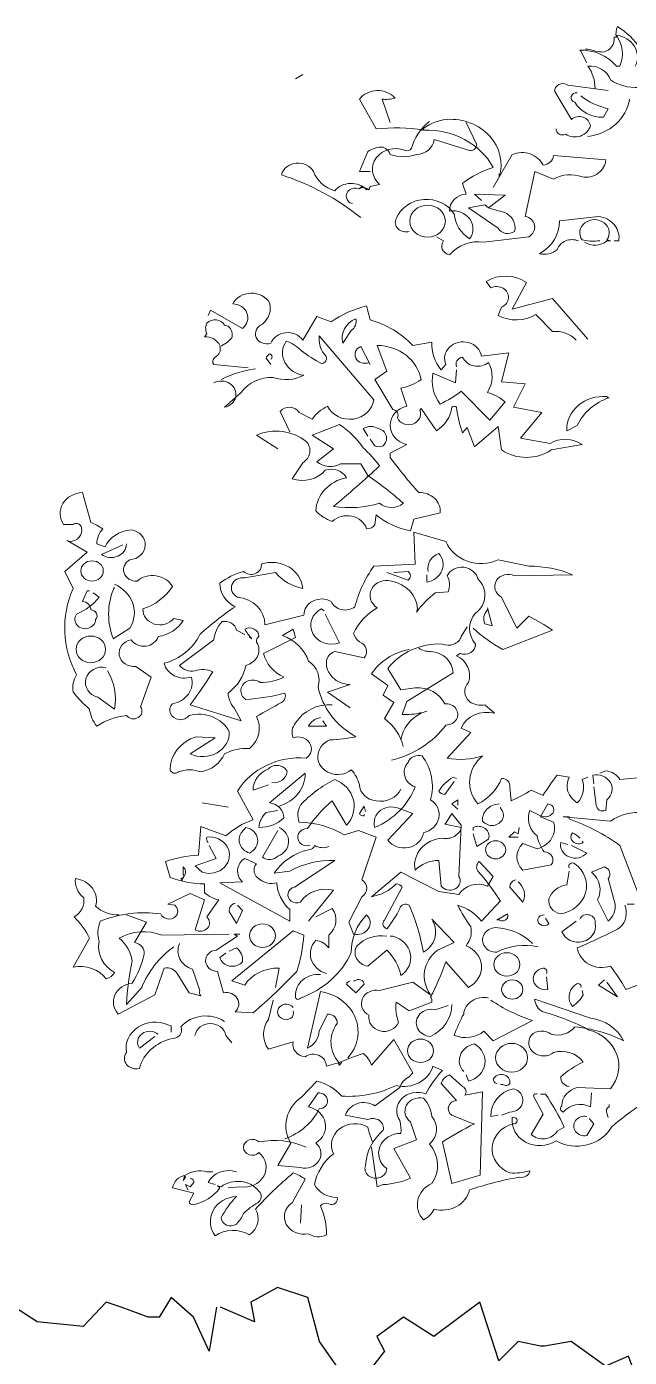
# Model space of a CAD drawing. Header units: metres. Extents: x -208167 to 103314, y -235023 to -104369.
# Drawn here: x -83508 to -80725, y -230575 to -224437 of the extents above; entities that cross this region are included whole.
import ezdxf

# ---------------------------------------------------------------- set-up
doc = ezdxf.new("R2010")
doc.units = ezdxf.units.M
doc.layers.add('FF', color=8, linetype='Continuous')
doc.layers.add('LH', color=94, linetype='Continuous')

# ---------------------------------------------------------------- blocks, each defined once
blk = doc.blocks.new('A$C6F3D4511')
at = {"layer": 'LH', "lineweight": 0}
for p, q in [((713.11, 3032.82), (710.08, 3032.82)), ((667.57, 3013.09), (666.06, 3014.61)), ((675.16, 2996.39), (667.57, 3013.09)), ((676.68, 3016.12), (673.65, 3016.12)), ((713.11, 2991.84), (717.67, 2991.84)), ((310.86, 2979.69), (301.75, 2973.62)), ((655.43, 2915.94), (634.18, 2955.41)), ((650.88, 2964.51), (702.49, 2956.92)), ((383.72, 2944.78), (404.97, 2902.28)), ((423.19, 2911.39), (412.56, 2944.78)), ((696.42, 2918.98), (702.49, 2931.12)), ((465.69, 2905.31), (461.14, 2899.24)), ((465.69, 2900.76), (465.69, 2905.31)), ((465.69, 2905.31), (465.69, 2900.76)), ((471.76, 2911.39), (473.28, 2912.9)), ((520.34, 2911.39), (534, 2879.51)), ((523.37, 2871.92), (479.35, 2887.1)), ((394.35, 2870.4), (383.72, 2841.56)), ((579.53, 2865.85), (555.25, 2818.79)), ((699.45, 2858.26), (632.66, 2864.33)), ((383.72, 2841.56), (397.38, 2841.56)), ((562.84, 2833.97), (562.84, 2838.53)), ((596.23, 2777.81), (608.38, 2841.56)), ((608.38, 2841.56), (632.66, 2830.94)), ((386.76, 2820.31), (383.72, 2817.27)), ((383.72, 2817.27), (386.76, 2820.31)), ((392.83, 2815.76), (394.35, 2817.27)), ((395.87, 2815.76), (397.38, 2820.31)), ((397.38, 2820.31), (409.53, 2823.35)), ((515.78, 2824.86), (520.34, 2809.69)), ((570.43, 2808.17), (530.96, 2809.69)), ((530.96, 2809.69), (540.07, 2800.58)), ((549.18, 2789.95), (570.43, 2808.17)), ((523.37, 2789.95), (544.62, 2794.51)), ((561.32, 2761.11), (523.37, 2789.95)), ((544.62, 2794.51), (549.18, 2789.95)), ((640.25, 2771.74), (690.34, 2777.81)), ((482.39, 2748.97), (491.5, 2742.9)), ((543.1, 2741.38), (600.79, 2748.97)), ((688.83, 2742.9), (691.86, 2742.9)), ((705.52, 2742.9), (700.97, 2744.41)), ((700.97, 2742.9), (705.52, 2742.9)), ((716.15, 2742.9), (710.08, 2742.9)), ((546.14, 2685.21), (552.21, 2676.11)), ((579.53, 2645.75), (597.75, 2683.7)), ((631.14, 2660.93), (579.53, 2645.75)), ((676.68, 2603.25), (631.14, 2660.93)), ((192.46, 2644.23), (189.43, 2636.64)), ((233.45, 2618.43), (192.46, 2644.23)), ((397.38, 2630.57), (392.83, 2650.3)), ((565.87, 2648.78), (561.32, 2636.64)), ((186.39, 2619.94), (187.91, 2626.02)), ((329.08, 2635.12), (310.86, 2601.73)), ((347.29, 2627.53), (329.08, 2635.12)), ((609.89, 2638.16), (631.14, 2613.87)), ((184.87, 2606.28), (187.91, 2610.84)), ((210.68, 2622.98), (215.23, 2621.46)), ((373.1, 2615.39), (363.99, 2600.21)), ((401.94, 2516.72), (332.11, 2607.8)), ((363.99, 2600.21), (362.47, 2597.18)), ((385.24, 2592.62), (397.38, 2566.82)), ((406.49, 2594.14), (418.63, 2557.71)), ((476.32, 2598.69), (452.03, 2594.14)), ((263.81, 2575.92), (269.88, 2566.82)), ((574.98, 2583.51), (540.07, 2578.96)), ((565.87, 2542.53), (574.98, 2583.51)), ((197.02, 2566.82), (241.04, 2562.26)), ((418.63, 2557.71), (403.46, 2545.57)), ((494.53, 2566.82), (488.46, 2559.23)), ((506.67, 2541.01), (508.19, 2559.23)), ((403.46, 2545.57), (426.22, 2503.06)), ((477.83, 2554.67), (506.67, 2541.01)), ((596.23, 2539.49), (565.87, 2542.53)), ((231.93, 2527.35), (210.68, 2506.1)), ((444.44, 2507.62), (436.85, 2533.42)), ((550.69, 2487.88), (514.26, 2528.87)), ((581.05, 2506.1), (596.23, 2539.49)), ((570.43, 2513.69), (550.69, 2487.88)), ((700.97, 2521.28), (702.49, 2519.76)), ((702.49, 2519.76), (704.01, 2519.76)), ((294.16, 2471.19), (282.02, 2500.03)), ((306.31, 2498.51), (323.01, 2489.4)), ((461.14, 2501.55), (462.65, 2504.58)), ((462.65, 2504.58), (482.39, 2472.7)), ((617.48, 2498.51), (581.05, 2506.1)), ((590.16, 2462.08), (617.48, 2498.51)), ((357.92, 2481.81), (323.01, 2466.63)), ((394.35, 2465.12), (388.28, 2475.74)), ((515.78, 2469.67), (521.85, 2477.26)), ((521.85, 2477.26), (530.96, 2449.94)), ((530.96, 2449.94), (561.32, 2478.78)), ((561.32, 2478.78), (565.87, 2445.38)), ((663.02, 2480.29), (649.36, 2472.7)), ((278.99, 2446.9), (251.66, 2466.63)), ((323.01, 2466.63), (350.33, 2446.9)), ((400.42, 2456.01), (397.38, 2460.56)), ((628.11, 2454.49), (590.16, 2462.08)), ((350.33, 2446.9), (329.08, 2428.69)), ((423.19, 2440.83), (444.44, 2452.97)), ((423.19, 2434.76), (423.19, 2440.83)), ((629.63, 2445.38), (669.09, 2452.97)), ((310.86, 2427.17), (297.2, 2404.4)), ((359.44, 2425.65), (385.24, 2425.65)), ((385.24, 2425.65), (394.35, 2408.95)), ((28.53, 2384.67), (39.15, 2342.16)), ((453.55, 2346.72), (486.94, 2355.82)), ((16.38, 2339.13), (4.24, 2339.13)), ((403.46, 2339.13), (404.97, 2352.79)), ((448.99, 2330.02), (453.55, 2346.72)), ((453.55, 2328.5), (455.06, 2282.96)), ((494.53, 2314.84), (453.55, 2328.5)), ((34.6, 2299.66), (8.79, 2316.36)), ((46.74, 2311.8), (57.37, 2307.25)), ((52.81, 2296.63), (80.14, 2310.29)), ((5.76, 2272.34), (34.6, 2299.66)), ((600.79, 2279.93), (561.32, 2289.04)), ((16.38, 2248.05), (5.76, 2272.34)), ((236.48, 2263.23), (275.95, 2270.82)), ((455.06, 2282.96), (401.94, 2279.93)), ((418.63, 2270.82), (445.96, 2260.19)), ((445.96, 2272.34), (427.74, 2270.82)), ((470.24, 2257.16), (470.24, 2267.78)), ((582.57, 2266.27), (656.95, 2267.78)), ((34.6, 2245.02), (28.53, 2229.84)), ((37.63, 2245.02), (34.6, 2245.02)), ((49.78, 2235.91), (42.19, 2241.98)), ((67.99, 2246.53), (69.51, 2249.57)), ((480.87, 2241.98), (497.57, 2243.5)), ((585.61, 2191.89), (565.87, 2235.91)), ((338.18, 2216.18), (335.15, 2219.21)), ((458.1, 2219.21), (456.58, 2214.66)), ((553.73, 2194.92), (547.66, 2220.73)), ((145.41, 2205.55), (157.55, 2202.51)), ((312.38, 2210.1), (262.29, 2196.44)), ((357.92, 2170.64), (339.7, 2211.62)), ((600.79, 2208.59), (585.61, 2191.89)), ((89.24, 2191.89), (67.99, 2176.71)), ((225.86, 2188.85), (236.48, 2182.78)), ((298.72, 2190.37), (285.06, 2181.26)), ((301.75, 2178.23), (298.72, 2190.37)), ((514.26, 2179.74), (521.85, 2193.41)), ((544.62, 2197.96), (553.73, 2194.92)), ((567.39, 2161.53), (631.14, 2188.85)), ((153, 2138.76), (197.02, 2175.19)), ((242.55, 2181.26), (242.55, 2178.23)), ((242.55, 2178.23), (245.59, 2176.71)), ((260.77, 2155.46), (301.75, 2178.23)), ((351.85, 2158.49), (389.79, 2149.39)), ((512.75, 2155.46), (508.19, 2152.42)), ((96.83, 2137.24), (116.57, 2122.06)), ((436.85, 2103.85), (420.15, 2134.21)), ((116.57, 2122.06), (102.91, 2079.56)), ((398.9, 2126.62), (420.15, 2109.92)), ((503.64, 2128.14), (444.44, 2087.15)), ((342.74, 2100.81), (371.58, 2111.44)), ((371.58, 2078.04), (342.74, 2100.81)), ((420.15, 2109.92), (414.08, 2096.26)), ((455.06, 2106.88), (436.85, 2103.85)), ((48.26, 2093.22), (69.51, 2076.53)), ((231.93, 2059.83), (166.66, 2082.6)), ((414.08, 2096.26), (427.74, 2085.63)), ((427.74, 2085.63), (415.6, 2062.86)), ((444.44, 2087.15), (438.37, 2068.94)), ((544.62, 2082.6), (556.77, 2070.45)), ((222.82, 2078.04), (231.93, 2059.83)), ((461.14, 2071.97), (462.65, 2070.45)), ((462.65, 2070.45), (470.24, 2073.49)), ((318.45, 2052.24), (341.22, 2052.24)), ((341.22, 2052.24), (336.67, 2059.83)), ((514.26, 2049.2), (526.41, 2043.13)), ((166.66, 2012.77), (198.53, 2035.54)), ((198.53, 2035.54), (174.25, 2037.06)), ((526.41, 2043.13), (496.05, 2006.7)), ((313.9, 1985.45), (268.36, 1942.95)), ((508.19, 1977.86), (503.64, 1979.38)), ((637.22, 1982.41), (652.4, 1979.38)), ((669.09, 1976.34), (676.68, 1979.38)), ((684.27, 1970.27), (682.75, 1982.41)), ((699.45, 1988.49), (691.86, 1985.45)), ((764.72, 1980.9), (717.67, 1976.34)), ((247.11, 1961.16), (266.84, 1968.75)), ((493.01, 1955.09), (505.16, 1973.31)), ((576.5, 1965.72), (578.02, 1945.98)), ((603.82, 1961.16), (619, 1953.57)), ((687.31, 1939.91), (684.27, 1965.72)), ((247.11, 1918.66), (227.38, 1959.65)), ((348.81, 1945.98), (367.02, 1911.07)), ((509.71, 1947.5), (502.12, 1941.43)), ((509.71, 1939.91), (509.71, 1947.5)), ((700.97, 1947.5), (699.45, 1932.32)), ((181.84, 1942.95), (215.23, 1936.88)), ((263.81, 1929.29), (278.99, 1932.32)), ((389.79, 1938.39), (383.72, 1927.77)), ((391.31, 1930.8), (389.79, 1938.39)), ((452.03, 1927.77), (420.15, 1889.82)), ((436.85, 1933.84), (452.03, 1927.77)), ((502.12, 1927.77), (494.53, 1914.11)), ((502.12, 1941.43), (509.71, 1933.84)), ((514.26, 1911.07), (502.12, 1927.77)), ((564.36, 1935.36), (564.36, 1936.88)), ((600.79, 1927.77), (602.3, 1932.32)), ((602.3, 1932.32), (615.97, 1924.73)), ((625.07, 1941.43), (615.97, 1923.21)), ((177.28, 1868.57), (180.32, 1909.55)), ((180.32, 1909.55), (212.2, 1895.89)), ((389.79, 1924.73), (389.79, 1926.25)), ((494.53, 1914.11), (493.01, 1912.59)), ((493.01, 1912.59), (514.26, 1908.04)), ((511.23, 1838.21), (514.26, 1911.07)), ((615.97, 1923.21), (632.66, 1915.63)), ((644.81, 1923.21), (705.52, 1917.14)), ((652.4, 1923.21), (644.81, 1923.21)), ((652.4, 1920.18), (652.4, 1923.21)), ((231.93, 1900.45), (238, 1908.04)), ((259.25, 1865.53), (278.99, 1903.48)), ((363.99, 1897.41), (382.2, 1903.48)), ((382.2, 1903.48), (404.97, 1894.37)), ((404.97, 1894.37), (386.76, 1833.66)), ((529.44, 1903.48), (529.44, 1908.04)), ((534, 1880.71), (529.44, 1898.93)), ((582.57, 1901.96), (574.98, 1894.37)), ((574.98, 1894.37), (587.12, 1894.37)), ((587.12, 1898.93), (582.57, 1901.96)), ((588.64, 1908.04), (587.12, 1898.93)), ((200.05, 1864.02), (190.95, 1882.23)), ((549.18, 1891.34), (534, 1880.71)), ((611.41, 1877.68), (593.2, 1885.27)), ((650.88, 1883.75), (641.77, 1886.78)), ((675.16, 1871.61), (655.43, 1882.23)), ((670.61, 1886.78), (669.09, 1888.3)), ((740.44, 1815.44), (717.67, 1882.23)), ((140.85, 1836.69), (134.78, 1859.46)), ((172.73, 1853.39), (200.05, 1864.02)), ((236.48, 1864.02), (251.66, 1856.43)), ((300.24, 1823.03), (351.85, 1860.98)), ((485.42, 1860.98), (488.46, 1824.55)), ((555.25, 1838.21), (537.03, 1859.46)), ((157.55, 1841.25), (157.55, 1851.87)), ((181.84, 1844.28), (172.73, 1853.39)), ((294.16, 1845.8), (274.43, 1842.76)), ((398.9, 1809.37), (436.85, 1844.28)), ((436.85, 1844.28), (485.42, 1816.96)), ((593.2, 1847.32), (629.63, 1854.91)), ((649.36, 1826.07), (652.4, 1845.8)), ((681.24, 1844.28), (697.93, 1851.87)), ((156.03, 1832.14), (154.52, 1835.18)), ((159.07, 1839.73), (156.03, 1832.14)), ((184.87, 1815.44), (184.87, 1827.59)), ((204.61, 1829.1), (233.45, 1830.62)), ((294.16, 1774.46), (204.61, 1829.1)), ((547.66, 1824.55), (555.25, 1838.21)), ((702.49, 1835.18), (711.59, 1798.74)), ((137.82, 1798.74), (166.66, 1813.92)), ((166.66, 1813.92), (184.87, 1804.82)), ((318.45, 1774.46), (350.33, 1818.48)), ((386.76, 1809.37), (370.06, 1772.94)), ((415.6, 1775.98), (438.37, 1823.03)), ((485.42, 1816.96), (511.23, 1812.41)), ((576.5, 1823.03), (593.2, 1801.78)), ((146.93, 1797.23), (137.82, 1798.74)), ((184.87, 1804.82), (172.73, 1762.31)), ((187.91, 1780.53), (203.09, 1804.82)), ((233.45, 1789.64), (227.38, 1797.23)), ((294.16, 1791.16), (294.16, 1774.46)), ((327.56, 1780.53), (348.81, 1792.67)), ((564.36, 1803.3), (540.07, 1774.46)), ((702.49, 1774.46), (688.83, 1804.82)), ((726.77, 1798.74), (735.88, 1798.74)), ((84.69, 1783.57), (110.5, 1772.94)), ((216.75, 1788.12), (225.86, 1771.42)), ((225.86, 1771.42), (233.45, 1789.64)), ((505.16, 1744.1), (476.32, 1777.49)), ((477.83, 1774.46), (480.87, 1772.94)), ((559.8, 1775.98), (573.46, 1785.08)), ((561.32, 1777.49), (559.8, 1775.98)), ((626.59, 1771.42), (622.04, 1779.01)), ((643.29, 1759.28), (661.5, 1774.46)), ((110.5, 1772.94), (95.32, 1744.1)), ((130.23, 1754.72), (216.75, 1756.24)), ((219.79, 1689.45), (298.72, 1760.8)), ((227.38, 1753.21), (222.82, 1756.24)), ((222.82, 1756.24), (230.41, 1756.24)), ((298.72, 1760.8), (312.38, 1754.72)), ((370.06, 1772.94), (376.13, 1756.24)), ((480.87, 1772.94), (480.87, 1771.42)), ((37.63, 1750.17), (16.38, 1709.19)), ((200.05, 1733.47), (227.38, 1753.21)), ((344.26, 1754.72), (344.26, 1736.51)), ((426.22, 1753.21), (423.19, 1753.21)), ((483.91, 1733.47), (505.16, 1744.1)), ((204.61, 1722.85), (212.2, 1728.92)), ((216.75, 1731.96), (225.86, 1736.51)), ((394.35, 1710.7), (418.63, 1733.47)), ((121.12, 1669.72), (133.26, 1707.67)), ((178.8, 1675.79), (169.69, 1706.15)), ((275.95, 1680.35), (280.5, 1707.67)), ((523.37, 1680.35), (494.53, 1716.78)), ((149.96, 1700.08), (165.14, 1672.76)), ((209.16, 1672.76), (201.57, 1703.12)), ((236.48, 1683.38), (219.79, 1689.45)), ((377.65, 1689.45), (376.13, 1689.45)), ((409.53, 1675.79), (452.03, 1687.94)), ((452.03, 1687.94), (474.8, 1669.72)), ((625.07, 1677.31), (623.55, 1695.53)), ((697.93, 1690.97), (690.34, 1683.38)), ((714.63, 1666.69), (700.97, 1687.94)), ((755.61, 1689.45), (725.26, 1677.31)), ((104.42, 1680.35), (84.69, 1656.06)), ((165.14, 1672.76), (180.32, 1668.2)), ((333.63, 1674.27), (316.93, 1593.82)), ((367.02, 1684.9), (379.17, 1672.76)), ((379.17, 1672.76), (389.79, 1684.9)), ((670.61, 1669.72), (669.09, 1675.79)), ((690.34, 1683.38), (714.63, 1666.69)), ((74.06, 1642.4), (121.12, 1669.72)), ((266.84, 1634.81), (272.91, 1662.13)), ((447.48, 1646.95), (430.78, 1659.1)), ((476.32, 1659.1), (447.48, 1646.95)), ((480.87, 1648.47), (497.57, 1654.54)), ((608.38, 1663.65), (679.72, 1636.33)), ((247.11, 1643.92), (224.34, 1645.43)), ((332.11, 1618.11), (342.74, 1642.4)), ((137.82, 1627.22), (142.37, 1625.7)), ((142.37, 1625.7), (142.37, 1616.59)), ((555.25, 1604.45), (605.34, 1633.29)), ((101.39, 1593.82), (121.12, 1610.52)), ((212.2, 1612.04), (219.79, 1601.41)), ((298.72, 1602.93), (266.84, 1592.31)), ((427.74, 1605.97), (398.9, 1569.54)), ((452.03, 1558.91), (427.74, 1605.97)), ((543.1, 1618.11), (555.25, 1604.45)), ((359.44, 1574.09), (341.22, 1568.02)), ((357.92, 1569.54), (356.4, 1572.57)), ((360.95, 1574.09), (357.92, 1569.54)), ((447.48, 1552.84), (452.03, 1558.91)), ((477.83, 1568.02), (489.98, 1561.95)), ((515.78, 1539.18), (499.08, 1555.88)), ((523.37, 1546.77), (520.34, 1555.88)), ((309.34, 1524), (329.08, 1546.77)), ((403.46, 1511.86), (435.33, 1537.66)), ((488.46, 1543.73), (508.19, 1519.45)), ((567.39, 1542.21), (564.36, 1542.21)), ((663.02, 1537.66), (705.52, 1536.14)), ((330.59, 1530.07), (318.45, 1510.34)), ((541.59, 1531.59), (518.82, 1527.04)), ((538.55, 1413.19), (541.59, 1531.59)), ((606.86, 1525.52), (619, 1499.71)), ((622.04, 1528.55), (615.97, 1528.55)), ((681.24, 1530.07), (679.72, 1510.34)), ((576.5, 1502.75), (565.87, 1498.19)), ((700.97, 1501.23), (702.49, 1495.16)), ((704.01, 1513.37), (704.01, 1510.34)), ((394.35, 1492.12), (365.51, 1498.19)), ((448.99, 1489.09), (456.58, 1463.28)), ((502.12, 1498.19), (529.44, 1486.05)), ((529.44, 1486.05), (530.96, 1486.05)), ((561.32, 1498.19), (552.21, 1496.68)), ((619, 1499.71), (603.82, 1470.87)), ((675.16, 1469.35), (684.27, 1486.05)), ((684.27, 1486.05), (678.2, 1493.64)), ((637.22, 1475.43), (646.32, 1481.5)), ((278.99, 1426.85), (295.68, 1458.73)), ((406.49, 1396.49), (398.9, 1452.66)), ((456.58, 1463.28), (427.74, 1451.14)), ((427.74, 1451.14), (448.99, 1408.64)), ((489.98, 1460.25), (502.12, 1401.05)), ((187.91, 1417.74), (195.5, 1417.74)), ((307.83, 1423.82), (278.99, 1426.85)), ((159.07, 1411.67), (157.55, 1405.6)), ((157.55, 1405.6), (160.59, 1410.16)), ((160.59, 1410.16), (159.07, 1411.67)), ((160.59, 1399.53), (163.62, 1391.94)), ((166.66, 1396.49), (160.59, 1399.53)), ((171.21, 1402.57), (166.66, 1396.49)), ((189.43, 1402.57), (198.53, 1399.53)), ((297.2, 1373.72), (313.9, 1407.12)), ((414.08, 1399.53), (406.49, 1396.49)), ((502.12, 1401.05), (538.55, 1413.19)), ((171.21, 1387.39), (143.89, 1394.98)), ((165.14, 1375.24), (171.21, 1387.39)), ((201.57, 1398.01), (204.61, 1394.98)), ((206.12, 1396.49), (201.57, 1398.01)), ((230.41, 1396.49), (215.23, 1394.98)), ((309.34, 1370.69), (307.83, 1344.88))]:
    blk.add_line(p, q, dxfattribs=at)
for centre, radius, start, end in [((736.64, 3038.13), 24.12, 155.85, 192.72), ((708.75, 3004.74), 31.42, 335.76, 82.02), ((671.37, 3009.29), 49.48, 339.34, 32.47), ((656.86, 2964.99), 101.13, 7.49, 55.17), ((691.42, 3029.8), 18.9, 285.33, 9.2), ((667.33, 2957.23), 57.39, 37.09, 91.27), ((706.59, 3100.69), 89.7, 250.52, 263.49), ((679.09, 2964.41), 27.53, 16.22, 95.02), ((626.66, 2960.3), 59.14, 359.67, 32.22), ((644.33, 2956.65), 10.23, 50.23, 186.99), ((738.67, 3018), 56.62, 234.16, 273.32), ((407.06, 2928.44), 28.49, 38.82, 145), ((662.03, 2946.94), 7.02, 81.87, 253.07), ((417.88, 2978.94), 34.57, 261.16, 289.23), ((695.2, 2958.75), 39.79, 207.74, 271.75), ((722.38, 3011.8), 83.1, 228.74, 256.15), ((669.09, 2952.37), 61.19, 277.13, 352.87), ((503.64, 2855.22), 61.19, 97.13, 133.99), ((500.33, 2851.23), 64.85, 344.56, 93.78), ((665.4, 2905.58), 14.38, 5, 133.88), ((430.3, 2700.14), 203.72, 80, 97.14), ((518.61, 2859.65), 69.8, 132.16, 167.33), ((469.36, 2804.9), 95.93, 26.45, 92.19), ((644.05, 2902.13), 8.35, 178.96, 297.03), ((659.72, 2911.43), 20.52, 234.64, 347.06), ((456.01, 2889.28), 23.44, 271.39, 354.66), ((413.32, 2843.84), 32.64, 88.67, 125.54), ((429.72, 2844.84), 29.49, 66.66, 226.79), ((407.42, 2861.55), 16.35, 15.26, 65.95), ((439.89, 2910.25), 47.44, 249.39, 290.61), ((444.44, 2877.99), 6.79, 243.44, 333.43), ((525.73, 2879.85), 8.27, 253.41, 357.66), ((592.09, 2839.59), 29.1, 22.37, 115.56), ((616.72, 2866.61), 16.1, 278.13, 351.87), ((304.86, 2831.82), 21.94, 26.36, 166.32), ((594.03, 2734.82), 119.29, 108.97, 130.99), ((673.61, 2859.45), 25.87, 259.96, 357.36), ((175.64, 2540.74), 315.31, 48.34, 69.99), ((367.41, 2857.12), 45.62, 199.94, 250.06), ((653.74, 2798.05), 39.07, 66.87, 122.66), ((372.94, 2798.6), 26.26, 40.78, 143.46), ((377.95, 2806.81), 11.29, 67.86, 252.84), ((387.98, 2807.06), 11.74, 47.82, 119.5), ((469.32, 2761.26), 40.84, 28.66, 160.68), ((522.53, 2786.33), 23.46, 95.36, 182.27), ((471, 2770.98), 22.77, 0, 180), ((503.53, 2760.14), 25.65, 326.38, 99.98), ((553.24, 2784.99), 48.26, 184.93, 234.03), ((628.87, 3013.85), 237.66, 250.41, 255.39), ((559.04, 2761.87), 24.12, 347.28, 65.85), ((443, 2769.22), 13.43, 155.55, 289.47), ((471, 2770.98), 22.77, 180, 0), ((592.74, 2762.48), 15.72, 300.77, 77.17), ((586, 2770.89), 54.26, 301.62, 0.9), ((685.03, 2754.44), 18.83, 327.83, 212.17), ((685.89, 2747.53), 30.61, 351.3, 81.64), ((573.76, 2767.29), 13.89, 206.42, 309.39), ((501.62, 2735.46), 12.56, 143.72, 258.36), ((536.59, 2694.82), 47.01, 82.04, 142.92), ((620.52, 2747.64), 23.75, 255.19, 314.68), ((656.19, 2724.87), 19.86, 65.15, 162.78), ((682.75, 2792.99), 50.46, 254.29, 276.91), ((685.65, 2759.18), 22.36, 232.78, 313.25), ((570.89, 2648.72), 44.1, 52.49, 124.14), ((559.5, 2662.68), 15.28, 294.63, 118.5), ((245.22, 2642.13), 26.41, 28.8, 154.9), ((220.7, 2633.56), 19.79, 310.1, 88.25), ((238.51, 2647.27), 30.8, 312.34, 14.26), ((422.81, 2533.41), 120.68, 104.39, 128.74), ((198.24, 2616.59), 13.99, 27.2, 137.61), ((391.19, 2604.89), 29.73, 113.84, 195.04), ((361.52, 2629.05), 17.91, 310.27, 9.76), ((361.5, 2517.55), 118.58, 40.23, 72.39), ((584.36, 2677.2), 46.65, 240.4, 303.18), ((209.92, 2619.19), 23.54, 178.15, 200.77), ((203.59, 2609.32), 16.82, 344.29, 46.22), ((264.94, 2610.98), 14.66, 112.83, 289.67), ((291.49, 2589.39), 22.97, 32.5, 160.18), ((635.5, 2580.73), 33.43, 38.92, 97.48), ((186.43, 2586.71), 19.64, 22.23, 94.55), ((192.08, 2588.83), 13.09, 299.54, 16.86), ((187.91, 2629.05), 40.08, 294.63, 322.69), ((317.19, 2583.51), 32.24, 148.81, 261.42), ((272.15, 2553.91), 49.48, 41.27, 69.34), ((370.63, 2603.25), 38.79, 173.26, 213.22), ((390.55, 2581.24), 12.56, 115.02, 295.02), ((405.6, 2536.35), 57.8, 9.18, 89.11), ((541.59, 2597.18), 65.29, 178.67, 215.54), ((516.58, 2575.58), 23.73, 8.2, 201.67), ((203.09, 2571.37), 7.59, 126.87, 216.87), ((275.19, 2572.13), 12, 124.7, 161.57), ((267.22, 2577.82), 4.33, 307.88, 74.74), ((410.86, 2702.98), 154.47, 228.91, 240.65), ((333.74, 2575.82), 7.61, 280.67, 54.27), ((517.45, 2567.58), 10.01, 99.61, 202.29), ((535.17, 2585.5), 21, 202.57, 311.82), ((268.56, 2435.93), 126.17, 98.39, 119.66), ((508.52, 2550.03), 45.24, 329.92, 25.99), ((206.33, 2524.53), 18.93, 283.26, 119.48), ((271.44, 2501.31), 47.32, 88.21, 146.6), ((289.45, 2591.67), 46.13, 248.99, 299.81), ((424.6, 2592.95), 60.78, 281.63, 308.77), ((537.41, 2544.05), 60.52, 169.89, 213.49), ((417.86, 2643.87), 150.07, 297.41, 309.97), ((527.16, 2467.39), 63.37, 46.94, 71.13), ((366.57, 2462), 51.46, 117.59, 147.83), ((371.14, 2519.97), 30.97, 203.5, 353.99), ((451.32, 2480.29), 28.18, 104.14, 255.86), ((505.16, 2503.82), 3.79, 36.87, 143.13), ((696.32, 2474.52), 46.99, 84.32, 182.21), ((728.93, 2452.87), 71.39, 110.43, 157.4), ((293.7, 2491.91), 14.22, 27.62, 145.22), ((424.71, 2494.71), 8.49, 333.43, 79.7), ((446.56, 2496.67), 15.37, 201.96, 18.49), ((453.95, 2512.04), 48.54, 305.87, 352.97), ((671.66, 2521.15), 164.16, 185.26, 198.28), ((290.75, 2390.25), 113.56, 30.81, 53.74), ((398.14, 2461.32), 17.47, 55.62, 124.38), ((404.34, 2462.08), 14.15, 334.58, 74.97), ((276.47, 2412.57), 59.48, 49.09, 114.65), ((299.31, 2444.42), 20.76, 303.81, 39.13), ((408.77, 2458.28), 8.65, 195.26, 344.74), ((647.59, 2426.52), 34.09, 50.9, 124.86), ((284.75, 2341.51), 148.82, 33.02, 45.92), ((597.75, 2487.89), 53.13, 233.13, 306.87), ((346.16, 2446.26), 24.51, 225.8, 302.78), ((-802.69, 3607.51), 1695.12, 312.86, 315.65), ((936.38, 2769.69), 612.82, 213.13, 218.92), ((310.34, 2438.86), 36.88, 249.12, 322.77), ((377.95, 2356.67), 50.44, 102.51, 177.51), ((347.29, 2395.62), 22.26, 27.56, 109.94), ((118.78, 2044.98), 456.53, 45.3, 52.87), ((29.47, 2354.92), 29.76, 91.82, 212.03), ((461.05, 2358.66), 26.05, 353.75, 93.15), ((367.28, 2392), 51.73, 219.84, 249.08), ((370.77, 2486.26), 123.04, 260.44, 288.36), ((424.71, 2385.42), 22.01, 226.4, 313.6), ((20.74, 2334.61), 6.27, 359.64, 133.97), ((10.31, 2276.89), 71.36, 51.91, 66.16), ((367.76, 2325.69), 26.13, 16.37, 136.49), ((393.08, 2344.95), 11.89, 268.78, 330.71), ((472.18, 2428.78), 101.45, 228.51, 256.79), ((11.4, 2330.87), 16.04, 271.53, 13.34), ((85.07, 2310.1), 38.37, 143.24, 177.45), ((93.68, 2292.42), 39.23, 94.27, 157.79), ((87.57, 2310.37), 21.4, 274.48, 81.43), ((65.22, 2311.63), 19.47, 230.41, 0.52), ((539.42, 2331.7), 47.95, 200.58, 297.17), ((40.67, 2273.1), 14.42, 0, 180), ((97.42, 2274.94), 16.29, 120.11, 273.29), ((271.17, 2245.52), 39.78, 3.64, 109.73), ((465.33, 2282.28), 25.6, 281.08, 38.28), ((494.72, 2276.7), 23.37, 113.44, 190.76), ((40.67, 2273.1), 14.42, 180, 0), ((255.41, 2199.22), 75.92, 105.62, 132), ((244.65, 2281.29), 13.19, 222.76, 7.27), ((325.28, 2308.32), 61.97, 217.24, 256.54), ((567.65, 2176.2), 195.5, 147.96, 166.38), ((441.4, 2266.27), 7.59, 306.87, 53.13), ((515.04, 2257.52), 20.9, 11.57, 155.26), ((574.46, 2250.96), 17.33, 62.09, 240.29), ((601.31, 2146.4), 133.53, 65.37, 90.22), ((50.15, 2213.74), 44.79, 330.8, 64.38), ((118.25, 2237.66), 28.94, 27.65, 133.43), ((81.17, 2287.23), 72.39, 290.01, 330.05), ((242.3, 2255.39), 37.7, 179.62, 241.54), ((233.86, 2248.93), 14.54, 79.59, 243.54), ((418.54, 2238.29), 21.3, 73.17, 235.55), ((415.63, 2217.14), 42.52, 2.8, 77.67), ((468.86, 2253.02), 30.24, 341.65, 25.98), ((511.35, 2238.84), 33.27, 309.42, 43.43), ((158.55, 2191.76), 152.91, 158.4, 205.84), ((-9.57, 2277.12), 72.26, 294.98, 325.22), ((165.34, 2211.62), 103.41, 160.27, 199.73), ((223.42, 2197.23), 38.88, 358.83, 84.16), ((591.7, 2119.01), 165.55, 132.03, 144.71), ((27.05, 2217.83), 12.1, 359.37, 83), ((38.77, 2209.34), 8.36, 320.53, 87.4), ((127.68, 2218.17), 21.76, 177.25, 324.56), ((499.91, 1858.27), 456.53, 127.13, 134.7), ((335.23, 2210.43), 22.85, 58.13, 180.83), ((348.03, 2195.62), 26.87, 118.63, 291.6), ((365.09, 2236.53), 19.02, 200.61, 311.32), ((450.77, 2152.97), 80.94, 123.16, 157.23), ((561.53, 2205.46), 18.5, 138.59, 203.91), ((31.95, 2204.21), 13.27, 146.06, 359.23), ((117.63, 2224.71), 45.68, 280.15, 330.93), ((238.81, 2173.07), 41.85, 138.14, 177.1), ((210.95, 2186.23), 15.13, 9.98, 102.64), ((560.56, 2191.13), 35.68, 141.91, 218.09), ((475.81, 1983.1), 257.8, 52.95, 61), ((113.51, 2209.54), 70.57, 286.26, 337.71), ((242.55, 2179.85), 12.14, 359.49, 120), ((307.08, 2227.57), 79.8, 207.79, 219.59), ((396.41, 2188.53), 20.71, 191.78, 232.23), ((659.02, 2314.97), 178.72, 223.53, 239.15), ((39.15, 2161.53), 18.97, 0, 180), ((94.67, 2156.36), 19.24, 101.71, 276.47), ((107.2, 2185.29), 19.29, 211.58, 343.29), ((231.93, 2160.77), 22.83, 285.42, 21.45), ((258.77, 2173.74), 7.25, 124.14, 219.6), ((261.42, 2126.07), 60.04, 18.21, 66.81), ((377.9, 2158.41), 14.93, 322.81, 67.06), ((486.18, 2089.43), 79.78, 87.27, 145.86), ((497.57, 2184.84), 17.46, 244.23, 343.03), ((518.19, 2168.67), 14.29, 247.6, 1.79), ((39.15, 2161.53), 18.97, 180, 0), ((308.01, 2165.29), 48.25, 191.76, 243.63), ((358.59, 2142.29), 17.55, 112.59, 171.66), ((464.29, 2086.89), 76.51, 102.7, 148.72), ((474.61, 2185.44), 26.95, 236.2, 270.4), ((472.38, 2127.31), 31.27, 1.51, 85.56), ((493.01, 2124.34), 31.92, 342, 61.61), ((54.1, 2114.34), 21.91, 77.38, 254.55), ((159.28, 2147.08), 26.55, 191.48, 289.57), ((168.18, 2148.78), 18.19, 213.43, 284.5), ((182.25, 2102.47), 30.24, 64.02, 108.35), ((172.84, 2150.05), 66.13, 309.87, 350.17), ((297.2, 2117.51), 34.62, 344.75, 52.12), ((372.22, 2142.52), 31.08, 175.73, 268.82), ((51.05, 2106.88), 35.19, 148.83, 189.93), ((-12.46, 2090.94), 83.23, 350.02, 28.9), ((138.26, 2114.47), 30.87, 280.51, 14.25), ((-412.65, 2470.02), 696.92, 326.23, 330.77), ((246.75, 2102.6), 15.19, 51.45, 234.81), ((258.24, 2170.89), 56.46, 267.95, 300.13), ((538.65, 2101.62), 19.96, 139.92, 226.44), ((124.16, 2173.68), 130.09, 214.06, 228.31), ((253.56, 2101), 38.37, 182.55, 216.76), ((220.53, 2328.56), 239.01, 274.19, 286.42), ((276.71, 2095.5), 12, 304.7, 18.43), ((434.14, 2126.69), 105.15, 190.02, 238.48), ((458.02, 2068.79), 38.2, 23.64, 94.43), ((153.88, 2074.96), 13.55, 137.5, 326.19), ((642.6, 1470), 712.7, 120.25, 123.27), ((345.61, 2032.63), 50.07, 86.33, 151.14), ((494.49, 2068.97), 15.22, 270.14, 95.59), ((539.31, 2104.61), 22.64, 230.44, 283.57), ((85.37, 2080.57), 47.9, 184.85, 216.26), ((95.57, 1985.19), 82.94, 97.54, 126.07), ((93.8, 2073.49), 10.95, 213.69, 33.69), ((177.38, 2025.29), 43.87, 26.18, 106.21), ((215.38, 2049.48), 39.82, 313.02, 24.36), ((337.27, 2044.27), 20.44, 100.27, 157.05), ((485.69, 2027.04), 49.14, 117.95, 173.62), ((442.16, 2203.31), 134.43, 268.38, 278.77), ((546.63, 2037.6), 34.38, 72.85, 160.28), ((318.63, 2043.54), 21.46, 141.85, 201.89), ((371.07, 2008.25), 70.46, 12.41, 50.8), ((392.18, 2122.71), 123.41, 285.28, 326.03), ((190.41, 1990.21), 49.56, 109.03, 180.24), ((182.6, 2043.02), 34.19, 242.22, 2.73), ((305.15, 2020.01), 16.81, 307.63, 112.51), ((355.81, 2008.92), 25.63, 113.05, 312.42), ((327.74, 2289.46), 257.59, 274.01, 281.52), ((170.61, 2029.15), 43.28, 282.96, 337.77), ((239.34, 1963.12), 57.33, 86.79, 120), ((307.12, 1916.32), 90.76, 84.76, 151.49), ((277.62, 1981.96), 14.41, 20.35, 138.42), ((463.51, 1986.56), 22.49, 141.3, 247.95), ((459.62, 1996.08), 14.4, 71.57, 161.56), ((398.65, 1966.53), 78.49, 345.97, 33.4), ((513.41, 2089.39), 84.49, 258.14, 289.48), ((574.91, 1972.35), 50.08, 131.71, 218.13), ((147.08, 1991.67), 6.44, 195.02, 313.09), ((165.9, 1954.33), 35.68, 66.16, 113.84), ((280.57, 1961.01), 33.46, 114.22, 179.73), ((273.39, 1989.61), 17.93, 263.61, 351.53), ((266.06, 1984.02), 47.86, 287.57, 1.71), ((332.87, 1956.61), 52.28, 13.43, 39.7), ((531.04, 1935.81), 51.46, 122.17, 152.41), ((501.84, 2000.35), 67.87, 299.74, 340.64), ((566.05, 1967.29), 10.57, 351.42, 90.95), ((931.03, 1776.67), 358.69, 145, 150.45), ((679.09, 1967.4), 29.26, 155.83, 236.69), ((687.38, 1962.62), 20.33, 311.95, 103.16), ((696.41, 1964.2), 24.48, 29.75, 82.87), ((435.49, 1830.46), 168.16, 119.83, 139.39), ((335.09, 1938.05), 41.8, 319.81, 66.37), ((407.17, 1969.34), 23.46, 181.43, 264.62), ((359.84, 1998.99), 100.87, 295.62, 340.74), ((410.89, 1973.46), 28.11, 257.84, 337.45), ((517.54, 2078.33), 145.51, 294.56, 306.37), ((636.71, 1964.98), 34.32, 320.06, 19.33), ((473.05, 1813.03), 181.97, 133.06, 149.09), ((459.4, 1926.07), 26.39, 283.79, 54.3), ((493.77, 1964.96), 9.9, 212.47, 265.6), ((289.01, 1905.91), 34.37, 137.15, 176.45), ((265.51, 1922.08), 21.07, 358.97, 82.23), ((338.44, 1925.81), 33.71, 155.26, 197.58), ((388.28, 1929.29), 4.8, 198.44, 288.43), ((425.03, 1914.62), 22.56, 58.42, 196.97), ((563.45, 1919.45), 21.99, 91.6, 186.03), ((553.62, 1925.45), 14.62, 214.62, 42.7), ((634.94, 1921.44), 34.74, 169.51, 227.36), ((624.55, 1933), 8.44, 306.92, 86.47), ((695.66, 1939.76), 8.35, 178.96, 297.03), ((742.32, 1868.17), 61.26, 42.5, 126.92), ((280.07, 1829.97), 94.62, 110.39, 135.84), ((255.78, 1949.54), 41.52, 268.51, 317.89), ((304.15, 1808.35), 107.29, 56.1, 88.85), ((535.87, 1895.62), 13.98, 342.17, 117.35), ((603.51, 1907.03), 30.4, 285.07, 16.43), ((621.75, 1934.95), 11.74, 240.5, 312.18), ((562.79, 1690.95), 246.12, 51, 68.65), ((190.97, 1868.59), 25.96, 249.42, 96.76), ((196.26, 1892.1), 8.65, 164.75, 217.87), ((249.26, 1890.45), 20, 150.03, 250.42), ((233.67, 1888.99), 19.53, 297.06, 77.19), ((270.04, 1887.9), 22.69, 293.23, 62.53), ((316.81, 1894.17), 12.35, 89.43, 284.82), ((440.94, 1903.65), 24.96, 213.63, 352.63), ((492.99, 1854.39), 38.58, 94.48, 190.57), ((494.74, 1912.26), 19.98, 256.22, 347.79), ((676.69, 1908.8), 66.54, 191.18, 212.42), ((664.54, 1894.37), 9.72, 141.34, 308.66), ((642.53, 1873.88), 30.23, 38.89, 61.5), ((335.4, 1808.1), 70.14, 103.99, 150.38), ((318.34, 1884.07), 7.92, 270.79, 346.53), ((336.58, 1898.68), 19.53, 237.34, 293.13), ((558.28, 1876.16), 12.9, 0, 180), ((558.28, 1876.16), 12.9, 180, 0), ((613.08, 1866.29), 27.49, 136.34, 223.66), ((660.33, 1883.3), 18.89, 169.36, 321.76), ((189.21, 1709.17), 159.85, 94.28, 109.91), ((249.69, 1845.98), 22.35, 126.21, 223.4), ((268.29, 1877.06), 14.64, 231.89, 316.91), ((348.11, 1758), 103.04, 87.92, 121.57), ((485.82, 1819.54), 41.44, 90.55, 137.91), ((545.06, 1851.66), 11.19, 135.79, 211.53), ((620.35, 1861.65), 11.47, 323.97, 89.16), ((151.23, 1844.92), 9.4, 326.52, 47.73), ((263.64, 1846.98), 15.25, 141.74, 240.88), ((288.38, 1647.07), 317.13, 29.51, 38.8), ((634.12, 1825.03), 40.68, 280.85, 50.51), ((656.95, 1852.44), 5.01, 52.7, 204.62), ((658.89, 1819.52), 33.35, 333.84, 47.93), ((693.95, 1841.82), 10.82, 322.13, 68.39), ((51.15, 1831.79), 31.91, 173.9, 228.6), ((15.28, 1804.3), 31.15, 343.99, 82.36), ((188.75, 1957.27), 129.74, 248.33, 268.29), ((154.51, 1838.97), 3.79, 270, 36.87), ((271.4, 1852.63), 24.3, 231.34, 284.47), ((337.78, 1832.99), 60.44, 183.69, 223.81), ((377.84, 1821.51), 15.07, 306.29, 53.71), ((387.89, 1865.63), 57.33, 281.07, 318.42), ((430.02, 1817.72), 9.9, 32.47, 85.6), ((499.46, 1832.01), 13.3, 214.14, 27.78), ((535.8, 1799.41), 27.8, 64.75, 152.12), ((586.83, 1823.67), 10.35, 105.37, 183.55), ((569.38, 1811.83), 25.84, 337.12, 46.65), ((653.55, 1798.23), 28.16, 98.57, 163.26), ((1.71, 1804.09), 28.58, 304.5, 7.57), ((213.19, 1843.06), 39.55, 224.28, 255.2), ((303.15, 1812.09), 11.32, 104.89, 294.42), ((339.7, 1783.08), 36.96, 73.29, 149.6), ((74.44, 1824.74), 41.19, 224.81, 271.58), ((139.34, 1788.88), 11.28, 199.65, 47.73), ((227.33, 1789.95), 10.74, 106.18, 189.81), ((323.56, 1776.46), 30.01, 313.6, 32.72), ((311.62, 1845.04), 134.34, 322.81, 337.06), ((442.77, 1791.31), 7.56, 51.52, 169.59), ((147.67, 1679.58), 322.06, 9.09, 21.42), ((715.46, 1890.62), 225.95, 204.41, 213.21), ((490.74, 1740.3), 60, 34.7, 71.57), ((645.19, 1803.57), 18.8, 171.54, 259.53), ((680.86, 1796.42), 30.83, 314.56, 4.32), ((694.96, 1786.19), 30.83, 317.46, 20.97), ((-65.29, 1704.86), 112.45, 23.76, 42.29), ((95.86, 1757.65), 47.63, 159.34, 194.64), ((108.22, 1647.06), 139.54, 81.56, 114.08), ((179.41, 1772.18), 11.91, 235.91, 44.48), ((452.15, 1731.3), 79.06, 138.62, 180.63), ((380.74, 1772.19), 16.6, 253.88, 43.26), ((421.16, 1770.92), 7.52, 137.73, 250.35), ((447.16, 1759.23), 34.24, 302.76, 26.4), ((566.79, 1782.25), 7.25, 220.98, 23.03), ((620.16, 1775.8), 7.78, 87.37, 325.76), ((675.63, 1773.52), 10.37, 348.34, 157.46), ((107.21, 1700.84), 58.6, 66.87, 122.66), ((259.25, 1753.97), 16.7, 0, 180), ((492.63, 1760.04), 34.46, 323.51, 11.43), ((558.91, 1747.89), 17.47, 92.06, 272.92), ((555.15, 1698.86), 66.56, 41.06, 87.3), ((664.12, 1766.8), 22.15, 199.85, 12.04), ((394.64, 2311.22), 634.29, 295.03, 300.62), ((91.58, 1737.92), 42.5, 169.57, 238.72), ((38.49, 1710.43), 54.37, 8.32, 46.97), ((93.04, 1729.68), 14.6, 351.03, 81.03), ((177.91, 1731.96), 27.08, 156.9, 252.35), ((259.25, 1753.97), 16.7, 180, 0), ((82.41, 1768.7), 230.39, 343.46, 356.52), ((350.19, 1728.19), 29.51, 140.07, 252.31), ((325.28, 1725.12), 22.13, 30.97, 84.09), ((397.05, 1729.64), 19.13, 148.81, 261.88), ((411.84, 1712.55), 41.22, 80.51, 139.09), ((417.37, 1722.44), 32.01, 307.49, 73.94), ((506.9, 1709.18), 33.21, 299.74, 66.13), ((595.47, 1670.48), 69.77, 75.51, 120.75), ((-32.07, 1755.78), 142.38, 330.85, 348.51), ((228.1, 1635.87), 131.42, 128.99, 160.22), ((201.53, 1718.33), 15.22, 95.56, 270.16), ((220.44, 1726.54), 16.26, 193.13, 323.09), ((213.57, 1720.46), 20.21, 349.5, 52.57), ((265.91, 1772.35), 115.09, 291.36, 338.64), ((361.33, 1682.05), 77, 11.23, 41.9), ((515.24, 1696.47), 48.49, 130.26, 213.48), ((572.7, 1712.98), 16.7, 0, 180), ((694.31, 1740.14), 31.5, 186.61, 290.86), ((25.14, 1669.04), 41.09, 34.8, 102.31), ((559.82, 1629.7), 475.86, 169.27, 176.82), ((136.55, 1692.74), 15.28, 28.69, 102.43), ((278.26, 1659.7), 48.02, 87.32, 150.45), ((142.59, 1826.49), 368.64, 334.31, 342.69), ((572.7, 1712.98), 16.7, 180, 0), ((622.04, 1692.49), 15.48, 101.31, 281.31), ((618.75, 1702.36), 5.32, 334.65, 87.27), ((467.87, 1547.75), 288.15, 26.72, 34.44), ((54.58, 1708.26), 16.35, 285.26, 335.95), ((-287.35, 2207.2), 776.49, 313.5, 319.52), ((330.54, 1669.9), 28.83, 83.84, 183.37), ((372.34, 1684.14), 5.37, 98.13, 171.87), ((382.63, 1684.27), 7.19, 5, 133.88), ((579.53, 1677.31), 13.66, 0, 180), ((95.2, 1659.43), 27.14, 96.17, 218.87), ((187.15, 1673.52), 8.65, 164.75, 217.87), ((212.55, 1656.76), 16.35, 316.16, 101.95), ((324.02, 1617.18), 57.9, 320.26, 80.44), ((405.08, 1657.4), 18.92, 76.4, 240.86), ((579.53, 1677.31), 13.66, 180, 0), ((674.6, 1666.59), 22.26, 131.03, 217.55), ((663.66, 1681.57), 4.1, 342.6, 153.8), ((289.55, 1645.45), 10.99, 33.46, 303.92), ((304.79, 1666.69), 3.39, 153.43, 333.43), ((497.19, 1651.51), 66.84, 173.48, 198.54), ((467.97, 1661.37), 8.65, 344.75, 37.87), ((450.51, 1656.06), 51.61, 298.07, 360), ((542.91, 1640.24), 25.7, 75.89, 175.18), ((670.43, 1816.55), 194.47, 232.56, 250.45), ((630.08, 1664.1), 21.71, 181.2, 239.31), ((622.03, 1695.53), 55.01, 309.4, 332.02), ((186.55, 1598.69), 40.94, 53.9, 141.49), ((289.23, 1643.92), 9.96, 310.37, 17.74), ((342.86, 1630.28), 12.12, 352.69, 90.58), ((415.36, 1637.43), 19.8, 169.98, 338.74), ((475.81, 1629.82), 19.32, 74.82, 267), ((729.5, 1539.91), 235.66, 154.22, 162.18), ((545.38, 1395.73), 260.33, 59.32, 73.57), ((121.73, 1593.39), 37.46, 64.56, 188.65), ((143.64, 1619.38), 11.89, 271.22, 23.84), ((192.46, 1608.8), 20, 9.33, 170.67), ((301, 1613.56), 40.23, 148.11, 211.89), ((394.47, 1602.71), 47.37, 146.68, 219.51), ((637.22, 1640.56), 28.04, 254.3, 324.28), ((641.19, 1456.89), 168.35, 61.23, 83.59), ((672.75, 1582.77), 54.01, 23.67, 82.59), ((114.86, 1602.05), 15.79, 46.79, 211.4), ((156.79, 1552.08), 56.89, 103.11, 166.89), ((315.48, 1598.86), 17.25, 166.35, 264.72), ((303.67, 1619), 28.46, 297.78, 358.2), ((461.9, 1590.03), 16.7, 0, 180), ((519.67, 1642.96), 34.15, 244.85, 313.33), ((619.76, 1601.7), 19, 147.02, 312.77), ((617.48, 1599.9), 18.28, 48.37, 138.37), ((662.79, 1568.37), 53.53, 322.98, 73.26), ((97.18, 1579.4), 15.02, 146.24, 286.27), ((534.77, 1198), 414.96, 110.67, 114.99), ((367.9, 1561.54), 32.02, 14.47, 50.47), ((461.9, 1590.03), 16.7, 180, 0), ((536.08, 1576.03), 24.41, 102.11, 219.71), ((515.36, 1575.02), 29.36, 285.83, 57.91), ((578.78, 1580.16), 20.49, 0, 180), ((642.53, 1555.62), 33.61, 33.33, 107.07), ((324.2, 1568.13), 17.02, 359.64, 127.23), ((578.78, 1580.16), 20.49, 180, 0), ((725.52, 1469.38), 118.24, 117.67, 135.1), ((440.75, 1577.71), 38.33, 254.93, 345.36), ((457.85, 1532.1), 23.19, 116.57, 166.12), ((607.64, 1463.61), 153.34, 140.11, 154.94), ((506.93, 1538.29), 19.25, 114.04, 163.59), ((565.44, 1545.27), 11.16, 352.1, 156.01), ((655.05, 1552.21), 13.3, 177.27, 258.48), ((311.4, 1485.72), 63.55, 38.77, 73.85), ((369.88, 1652.65), 127.45, 265.98, 298.55), ((512.1, 1531.81), 8.24, 324.64, 63.43), ((591.16, 1498.48), 38.99, 105.03, 182.66), ((560.56, 1549.05), 5.37, 171.87, 261.87), ((571.35, 1546.52), 5.85, 227.34, 331.59), ((576.26, 1519.79), 17.04, 270.82, 73.65), ((669.49, 1512.27), 26.2, 104.29, 180.9), ((340.34, 1483.45), 51.04, 127.39, 208.96), ((331.35, 1518.69), 11.41, 273.81, 93.81), ((457.74, 1504.56), 26.39, 65.39, 211.91), ((461.07, 1503.92), 19.13, 76.01, 230.86), ((434.52, 1494.56), 41.85, 2.9, 41.86), ((509.41, 1507.61), 11.9, 95.86, 232.25), ((609.89, 1525.9), 3.06, 60.26, 187.12), ((338.01, 1352.16), 334.34, 22.76, 31.84), ((257.18, 1540.87), 82.11, 292.12, 335.87), ((311.44, 1482.49), 28.72, 304.15, 75.87), ((389.21, 1491.9), 24.52, 54.48, 165.12), ((646.78, 1507.76), 5.38, 130.43, 248.5), ((666.49, 1487.11), 26.73, 60.33, 144.2), ((707.04, 1504.27), 6.79, 116.57, 206.56), ((946.19, 1238.89), 340.66, 125.88, 134.59), ((377.97, 1455.99), 30.31, 57.29, 204.24), ((400.81, 1480.11), 13.64, 346.58, 118.29), ((372.33, 1476.18), 64.63, 356.63, 12.89), ((452.79, 1478.64), 29.65, 313.72, 37.48), ((781.51, 1042.68), 509.27, 119.47, 124.92), ((590.6, 1450.37), 36.94, 104.97, 247.56), ((614.94, 1490.78), 35.67, 172.94, 305.58), ((581.12, 1490.74), 4.69, 269.16, 109.77), ((672.4, 1483.02), 13.94, 78.58, 281.42), ((467.05, 1422.65), 75.85, 134.29, 176.82), ((535.56, 1510.35), 144.13, 191.55, 200.34), ((436.43, 1444.18), 28.21, 89.16, 230.88), ((618.77, 1485.98), 21.25, 225.31, 330.22), ((662.1, 1505.15), 50.78, 238.68, 332.25), ((246.29, 1452.66), 11.33, 42.08, 317.92), ((274.38, 1371.01), 91.38, 63.31, 102.44), ((313.66, 1443.55), 20.58, 253.53, 47.51), ((435.79, 1427.02), 48.14, 327.35, 38.84), ((235.72, 1424.2), 28.21, 259.14, 47.73), ((399.43, 1387.75), 74.33, 131.35, 170.88), ((178.8, 1388.14), 30.97, 72.9, 126.03), ((215.99, 1390.12), 29.34, 70.35, 154.89), ((661.52, 1026.1), 532.75, 132.92, 140.55), ((281.26, 1369.93), 49.48, 48.73, 69.34), ((404.64, 1422.58), 14, 162.24, 358.83), ((581.81, 1482.26), 66.25, 265.4, 288.02), ((591.3, 1420.97), 11.14, 256.2, 351.18), ((165.55, 1391.88), 21.88, 103.11, 171.87), ((165.9, 1403.32), 5.37, 351.87, 81.87), ((227.55, 1370.58), 33.62, 36.16, 129.59), ((354.43, 1412.53), 31.22, 204.61, 270.83), ((407.01, 1498.09), 98.82, 274.1, 295.14), ((491.45, 1371.03), 33.61, 116.76, 219.97), ((660.01, 1039.69), 377.27, 100.9, 110.99), ((159.02, 1423.27), 53.66, 281.48, 328.17), ((228.42, 1346.86), 36.07, 94.08, 214.04), ((340.13, 1286.97), 149.16, 140, 153.95), ((246.52, 1382.75), 11.22, 306.44, 43.17), ((347.84, 1378.78), 7.48, 241.37, 19.83), ((489.29, 1399.67), 36.43, 254.17, 347.75), ((170.45, 1376), 5.37, 188.13, 261.87), ((298.47, 1300.86), 85.79, 121.86, 137.75), ((225.55, 1350.73), 28.24, 307.02, 29.45), ((312.23, 1353.84), 24.92, 127.08, 284.46), ((340.46, 1365.38), 7.81, 60.95, 150.94), ((237.12, 1330.1), 104.12, 358.94, 22.04), ((450.76, 1376.61), 31, 298.78, 337.24), ((218.45, 1353.26), 12.36, 183.64, 306.81), ((188.67, 1376), 49.48, 318.73, 339.34), ((221.65, 1295.26), 39, 57.6, 126.35), ((330.86, 1344.33), 19.18, 229.69, 302.69)]:
    blk.add_arc(centre, radius, start, end, dxfattribs=at)
blk = doc.blocks.new('SHRUB09')
for points in [[(-2.25, 20.29), (-2.42, 19.27), (-2.78, 20.06), (-3.3, 20.51), (-3.57, 20.06), (-3.83, 20.06), (-4.45, 20.29), (-4.8, 20.4), (-5.33, 19.84), (-6.39, 19.95), (-6.91, 20.29), (-7.18, 19.95), (-7.18, 19.16), (-7.97, 18.6), (-8.67, 18.93), (-9.38, 18.48), (-9.47, 17.81), (-10.26, 17.35), (-9.82, 17.02), (-11.05, 16.34), (-10.96, 15.66), (-11.67, 15.21), (-12.19, 15.32), (-12.37, 15.1), (-12.28, 14.42), (-11.23, 13.74), (-11.49, 13.29), (-12.28, 12.73), (-12.19, 12.28), (-11.93, 12.28), (-11.67, 11.49), (-12.28, 10.92), (-12.02, 10.02), (-12.55, 8.89), (-11.67, 9.23), (-12.11, 7.54), (-10.96, 7.31), (-11.05, 7.99), (-10.26, 7.99), (-11.05, 6.63), (-10.52, 5.96), (-9.55, 5.62), (-9.73, 4.83), (-8.85, 4.04), (-7.71, 4.04), (-6.39, 3.36), (-5.42, 3.81), (-3.74, 3.36), (-3.22, 2.34), (-2.51, 3.36), (-0.84, 3.92), (-0.58, 3.59), (-0.14, 4.6), (0.13, 3.59), (1.1, 3.36), (1.71, 4.15), (3.21, 3.7), (3.83, 3.02), (4.88, 3.59), (6.11, 3.25), (7.44, 3.59), (8.49, 3.59), (9.28, 4.15), (10.08, 4.94), (9.81, 5.62), (9.72, 6.97), (10.16, 7.54), (10.08, 8.21), (10.69, 9.23), (11.22, 11.82), (10.78, 12.61), (10.6, 12.39), (10.25, 12.84), (10.6, 13.52), (10.52, 14.31), (10.52, 15.77), (10.52, 16.34), (9.72, 16.45), (9.72, 16.9), (7.88, 17.47), (7.26, 19.16), (6.73, 18.93), (5.94, 19.5), (5.32, 19.39), (5.23, 19.39), (4.71, 19.5), (4.27, 19.05), (3.83, 20.4), (2.77, 19.61), (2.07, 20.06), (1.45, 19.61), (1.63, 19.27), (0.92, 18.37), (0.13, 19.5), (-0.14, 20.51), (-0.84, 20.74), (-1.46, 20.4), (-1.37, 19.95), (-2.16, 20.29)], [(-5.57, 3.73), (-4.57, 2.66), (-3.99, 2.02), (-3.61, 1.17), (-3.07, 0.3)], [(2.25, 3.94), (1.21, 2.77), (0.8, 1.81), (0.51, 0.58), (0.43, 0.3)], [(2.59, 3.83), (1.88, 3.03), (1.38, 2.39), (1.05, 1.49), (0.8, 0.3)], [(-5.9, 3.57), (-4.32, 1.91), (-3.82, 0.85), (-3.4, 0.3)], [(-2.07, 3.46), (-1.45, 2.34), (-1.16, 1.17), (-1.03, 0.3)], [(-1.74, 3.57), (-1.24, 2.66), (-0.95, 1.91), (-0.78, 0.9), (-0.65, 0.3)], [(3.58, 3.3), (2.84, 2.61), (2.42, 1.86), (2.17, 0.85), (2.01, 0.46), (1.93, 0.24)], [(3.79, 3.03), (3.17, 2.39), (2.88, 1.91), (2.63, 1.06), (2.34, 0.3)]]:
    blk.add_lwpolyline(points)

msp = doc.modelspace()

# ---------------------------------------------------------------- block references
at = {"layer": 'FF', "xscale": 3.6, "yscale": 3.24, "zscale": 3.6}
msp.add_blockref('A$C6F3D4511', (-83352.17, -234312.79), dxfattribs=at)
at = {"layer": 'LH', "xscale": 200, "yscale": 200, "zscale": 200}
msp.add_blockref('SHRUB09', (-82181.09, -234401.06), dxfattribs=at)

doc.saveas('drawing.dxf')
